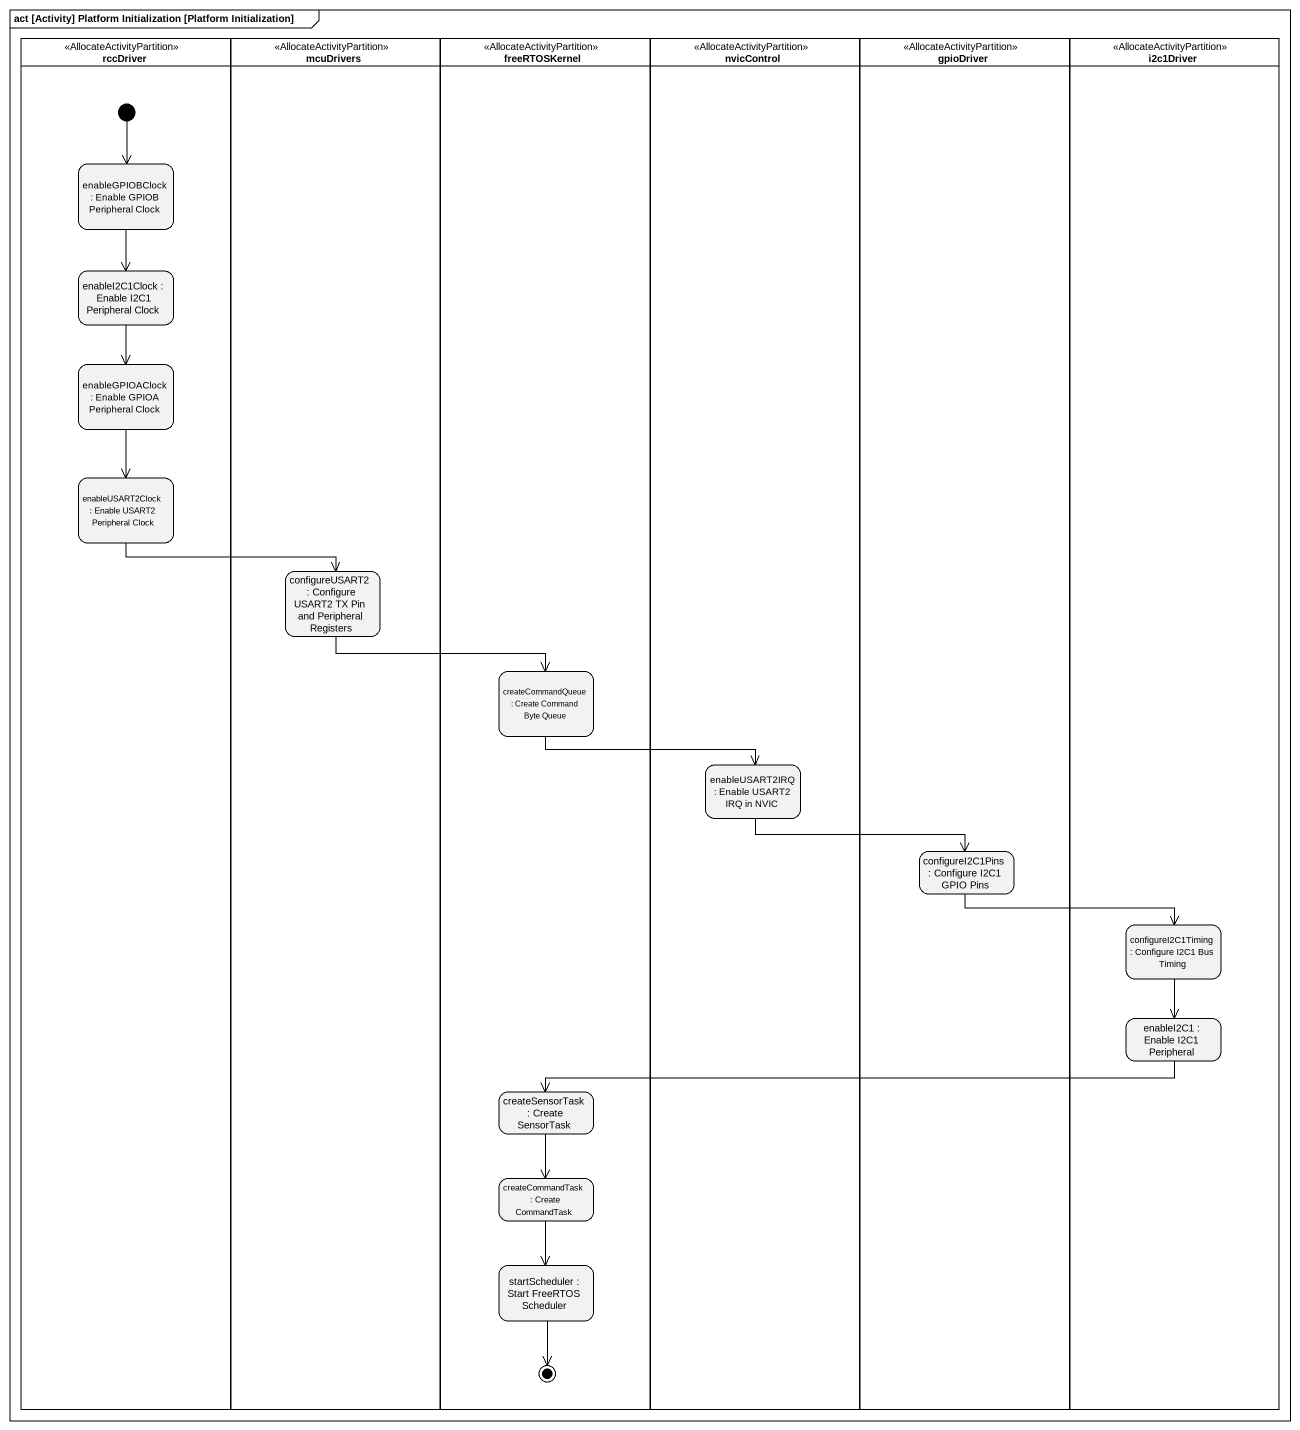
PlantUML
@startuml
mainframe act [Activity] Platform Initialization [Platform Initialization]
hide empty description
state rccDriver <<AllocateActivityPartition>> {
  state "enableGPIOBClock : Enable GPIOB Peripheral Clock" as enableGPIOBClock
  state "enableI2C1Clock : Enable I2C1 Peripheral Clock" as enableI2C1Clock
  state "enableGPIOAClock : Enable GPIOA Peripheral Clock" as enableGPIOAClock
  state "enableUSART2Clock : Enable USART2 Peripheral Clock" as enableUSART2Clock
  [*] --> enableGPIOBClock
}
state mcuDrivers <<AllocateActivityPartition>> {
  state "configureUSART2 : Configure USART2 TX Pin and Peripheral Registers" as configureUSART2
}
state freeRTOSKernel <<AllocateActivityPartition>> {
  state "createCommandQueue : Create Command Byte Queue" as createCommandQueue
  state "createSensorTask : Create SensorTask" as createSensorTask
  state "createCommandTask : Create CommandTask" as createCommandTask
  state "startScheduler : Start FreeRTOS Scheduler" as startScheduler
  startScheduler --> [*]
}
state nvicControl <<AllocateActivityPartition>> {
  state "enableUSART2IRQ : Enable USART2 IRQ in NVIC" as enableUSART2IRQ
}
state gpioDriver <<AllocateActivityPartition>> {
  state "configureI2C1Pins : Configure I2C1 GPIO Pins" as configureI2C1Pins
}
state i2c1Driver <<AllocateActivityPartition>> {
  state "configureI2C1Timing : Configure I2C1 Bus Timing" as configureI2C1Timing
  state "enableI2C1 : Enable I2C1 Peripheral" as enableI2C1
}
enableGPIOBClock --> enableI2C1Clock
enableI2C1Clock --> enableGPIOAClock
enableGPIOAClock --> enableUSART2Clock
enableUSART2Clock -right-> configureUSART2
configureUSART2 -right-> createCommandQueue
createCommandQueue -right-> enableUSART2IRQ
enableUSART2IRQ -right-> configureI2C1Pins
configureI2C1Pins -right-> configureI2C1Timing
configureI2C1Timing --> enableI2C1
enableI2C1 -left-> createSensorTask
createSensorTask --> createCommandTask
createCommandTask --> startScheduler
@enduml
